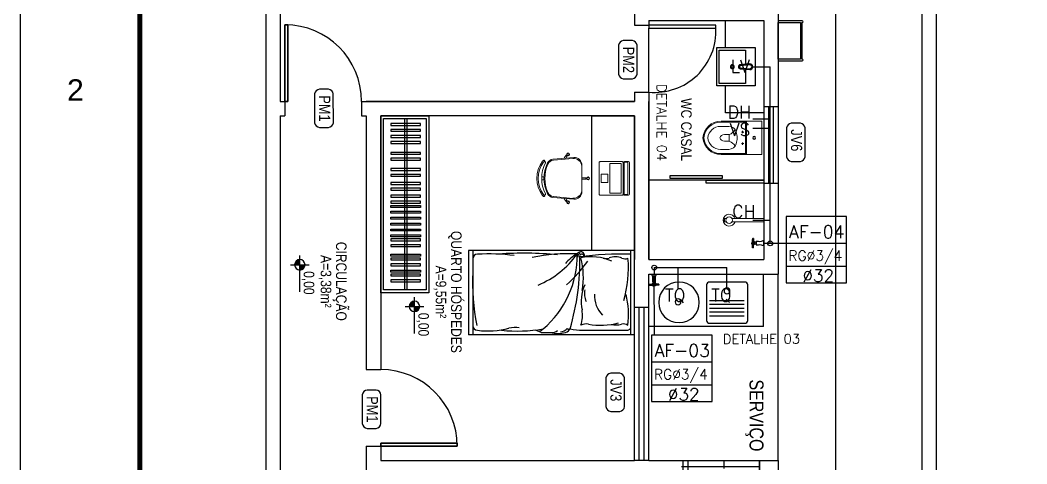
# Model space of a CAD drawing. Header units: millimetres. Extents: x -336 to -33, y -135 to 770.
# Drawn here: x -336.07 to -315.04, y 733.05 to 742.32 of the extents above; entities that cross this region are included whole.
import ezdxf
from ezdxf.enums import TextEntityAlignment as Align

# ---------------------------------------------------------------- set-up
doc = ezdxf.new("R2010")
doc.units = ezdxf.units.MM
doc.header["$LTSCALE"] = 50
doc.header["$MEASUREMENT"] = 0
doc.linetypes.add('HIDDEN2', pattern=[0.1875, 0.125, -0.0625])
doc.layers.get('0').update_dxf_attribs({"linetype": 'CONTINUOUS'})
for name, color, linetype in [('-HIDRO', 8, 'CONTINUOUS'), ('A-PEN-B', 5, 'CONTINUOUS'), ('AF', 5, 'CONTINUOUS'), ('COTAS01', 7, 'CONTINUOUS'), ('Diametro', 2, 'CONTINUOUS'), ('DIVERSOS', 1, 'CONTINUOUS'), ('E-txt-g', 3, 'CONTINUOUS'), ('ESPECIFICAÇÃO02', 7, 'CONTINUOUS'), ('HIDRO 01', 4, 'CONTINUOUS'), ('MOB', 251, 'CONTINUOUS'), ("PRANCHA - PROJETU'S", 7, 'CONTINUOUS'), ('Prumadas_L', 1, 'CONTINUOUS'), ('Prumadas_Q', 3, 'CONTINUOUS'), ('Prumadas_T', 2, 'CONTINUOUS')]:
    doc.layers.add(name, color=color, linetype=linetype)
doc.layers.add('E-Lay-9', color=9, linetype='CONTINUOUS', lineweight=9)
doc.layers.add('E-Txt-W', color=7, linetype='CONTINUOUS', lineweight=20)
doc.styles.add('ARIAL', font='arial.ttf', dxfattribs={"height": 2})
doc.styles.add('F2', font='swissc.ttf')
doc.styles.add('REG60', font='romans.shx', dxfattribs={"width": 0.8, "height": 0.15})
doc.styles.add('REG80', font='romans.shx', dxfattribs={"width": 0.8, "height": 0.2})
doc.styles.add('ROMANS', font='romans', dxfattribs={"height": 0.1})

# ---------------------------------------------------------------- blocks, each defined once
blk = doc.blocks.new('ADFSGASDFG')
at = {"layer": "PRANCHA - PROJETU'S", "color": 1}
blk.add_line((276.578, 107.346), (276.578, 47.946), dxfattribs=at)
at = {"layer": "PRANCHA - PROJETU'S", "color": 4, "const_width": 0.1}
blk.add_lwpolyline([(279.078, 106.346), (359.678, 106.346), (359.678, 48.946), (279.078, 48.946)], close=True, dxfattribs=at)
at = {"layer": "PRANCHA - PROJETU'S", "color": 50, "linetype": 'Continuous', "style": 'ARIAL'}
blk.add_text('2', height=0.45, dxfattribs=at).set_placement((277.732, 92.496), align=Align.MIDDLE)
blk = doc.blocks.new('TXT-AMB75')
at = {"layer": 'E-txt-g', "style": 'REG80', "width": 0.8, "flags": 8}
blk.add_attdef('TXT', text='', height=0.2, dxfattribs=at).set_placement((0.005, 0.296), align=Align.CENTER)
at = {"layer": 'E-Txt-W', "style": 'REG60', "width": 0.8, "flags": 8}
blk.add_attdef('TXT', text='', height=0.15, dxfattribs=at).set_placement((0.005, 0.027), align=Align.CENTER)
blk = doc.blocks.new('vaso-s')
at = {"color": 8}
for start, end in [(0, 180), (180, 0)]:
    blk.add_arc((0.08, 0), 0.0143, start, end, dxfattribs=at)
at = {"layer": 'E-Lay-9', "color": 8}
for p, q in [((0, 0.17), (0, 0)), ((0.426, 0.175), (0.005, 0.175)), ((0.16, 0.17), (0.16, 0.17)), ((0.16, 0.17), (0.16, 0)), ((0.426, 0.165), (0.165, 0.165)), ((0.17, 0), (0.17, 0.16)), ((0.431, 0.12), (0.346, 0.12)), ((0.213, 0.06), (0.189, 0.06)), ((0.201, 0.048), (0.201, 0.072)), ((0.341, 0.035), (0.341, 0)), ((0.391, 0.035), (0.341, 0.035)), ((0, -0.17), (0, 0)), ((0.16, -0.17), (0.16, 0)), ((0.17, 0), (0.17, -0.16)), ((0.213, -0.06), (0.189, -0.06)), ((0.201, -0.048), (0.201, -0.072)), ((0.341, -0.035), (0.341, 0)), ((0.391, -0.035), (0.341, -0.035)), ((0.426, -0.175), (0.005, -0.175)), ((0.16, -0.17), (0.16, -0.17)), ((0.426, -0.165), (0.165, -0.165)), ((0.431, -0.12), (0.346, -0.12))]:
    blk.add_line(p, q, dxfattribs=at)
for centre in [(0.201, 0.06), (0.201, -0.06)]:
    blk.add_circle(centre, 0.005, dxfattribs=at)
for centre, radius, start, end in [((0.005, 0.17), 0.005, 90, 180), ((0.155, 0.17), 0.005, 0, 90), ((0.165, 0.17), 0.00495, 180, 270), ((0.165, 0.16), 0.00495, 0, 90), ((0.346, 0.038), 0.0825, 90, 163.0355), ((0.426, -0.015), 0.19, 4.5281, 90), ((0.426, -0.015), 0.18, 4.7802, 90), ((0.431, -0.015), 0.135, 6.3794, 90), ((0.518, -0.015), 0.262, 163.0355, 176.7233), ((0.375, 0.136), 0.107, 206.9395, 250.9647), ((0.391, -0.015), 0.05, 17.4576, 90), ((0.518, 0.015), 0.262, 183.2767, 196.9645), ((0.346, -0.038), 0.0825, 196.9645, 270), ((0.375, -0.136), 0.107, 109.0353, 153.0605), ((0.391, 0.015), 0.05, 270, 342.5424), ((0.426, 0.015), 0.19, 270, 355.4719), ((0.426, 0.015), 0.18, 270, 355.2198), ((0.431, 0.015), 0.135, 270, 353.6206), ((0.005, -0.17), 0.005, 180, 270), ((0.155, -0.17), 0.005, 270, 0), ((0.165, -0.17), 0.00495, 90, 180), ((0.165, -0.16), 0.00495, 270, 0)]:
    blk.add_arc(centre, radius, start, end, dxfattribs=at)
blk = doc.blocks.new('Chuveiro')
at = {"layer": 'E-Lay-9', "color": 8}
for p, q in [((-0.031, 0.016), (-0.36, 0.016)), ((0.051, 0.016), (0.031, 0.016)), ((0.051, 0.016), (0.051, -0.016)), ((-0.031, -0.016), (-0.36, -0.016)), ((0.051, -0.016), (0.031, -0.016))]:
    blk.add_line(p, q, dxfattribs=at)
blk.add_circle((0, 0), 0.0348, dxfattribs=at)
for centre, radius, start, end in [((0, 0), 0.0624, 194.4775, 165.5225), ((0.009, 0), 0.0444, 339.4266, 20.5734)]:
    blk.add_arc(centre, radius, start, end, dxfattribs=at)
blk = doc.blocks.new('CUBA QUADRADA-flat-4-flat-1')
at = {"layer": 'MOB'}
blk.add_lwpolyline([(0, -0.2), (0.4, -0.2), (0.4, 0.2), (0, 0.2)], close=True, dxfattribs=at)
blk.add_lwpolyline([(0.1, -0.025), (0.1, -0.175), (0.375, -0.175), (0.375, 0.175), (0.1, 0.175), (0.1, 0.025)], dxfattribs=at)
for points in [[(0.155, -0.02), (0.055, -0.03, -1), (0.055, 0.03), (0.155, 0.02, -1)], [(0.155, -0.01), (0.055, -0.02, -1), (0.055, 0.02), (0.155, 0.01, -1)]]:
    blk.add_lwpolyline(points, format="xyb", close=True, dxfattribs=at)
for radius in [0.02, 0.0125]:
    blk.add_circle((0.238, 0), radius, dxfattribs=at)
blk = doc.blocks.new('Cadeira')
at = {"layer": 'E-Lay-9', "color": 8}
for p, q in [((-0.139, 0), (0.139, 0)), ((-0.009, 0.054), (-0.009, 0.077)), ((-0.008, 0), (-0.008, 0.043)), ((-0.008, 0.043), (-0.006, 0.043)), ((0.006, 0.043), (0.007, 0.043)), ((0.007, 0), (0.007, 0.043)), ((0.01, 0.054), (0.01, 0.077)), ((-0.219, -0.084), (-0.2, -0.302)), ((-0.209, -0.094), (-0.19, -0.298)), ((0.209, -0.094), (0.19, -0.298)), ((0.219, -0.084), (0.2, -0.302)), ((-0.25, -0.159), (-0.265, -0.141)), ((-0.236, -0.147), (-0.251, -0.129)), ((-0.24, -0.165), (-0.241, -0.166)), ((-0.213, -0.185), (-0.241, -0.166)), ((-0.23, -0.156), (-0.231, -0.158)), ((-0.214, -0.162), (-0.23, -0.156)), ((0.213, -0.185), (0.241, -0.166)), ((0.214, -0.162), (0.23, -0.156)), ((0.23, -0.156), (0.231, -0.158)), ((0.236, -0.147), (0.251, -0.129)), ((0.24, -0.165), (0.241, -0.166)), ((0.25, -0.159), (0.265, -0.141)), ((-0.017, -0.396), (-0.017, -0.42)), ((0.017, -0.396), (0.017, -0.42))]:
    blk.add_line(p, q, dxfattribs=at)
blk.add_lwpolyline([(0.163, -0.381, -0.237888), (-0.163, -0.381, 0.605717), (-0.174, -0.395, 0.122717), (-0.17, -0.4, 0.323529), (0.17, -0.4, 0.122717), (0.174, -0.395, 0.605717)], format="xyb", close=True, dxfattribs=at)
for centre in [(0, 0.047), (-0.238, -0.158), (0.238, -0.158)]:
    blk.add_circle(centre, 0.005, dxfattribs=at)
for centre, radius, start, end in [((-0.139, -0.08), 0.08, 90, 182.5692), ((0, 0.065), 0.015, 281.6334, 257.4537), ((0, 0.048), 0.0075, 221.8103, 318.1897), ((0.139, -0.08), 0.08, 357.4308, 90), ((-0.12, -0.089), 0.0887, 95.5925, 183.2522), ((0.12, -0.089), 0.0887, 356.7478, 84.4075), ((-0.25, -0.144), 0.015, 322.5463, 298.3666), ((-0.239, -0.157), 0.0075, 261.8103, 358.1897), ((0.239, -0.157), 0.0075, 181.8103, 278.1897), ((0.25, -0.144), 0.015, 241.6334, 217.4537), ((-0.13, -0.296), 0.07, 185.1212, 243.6047), ((-0.12, -0.292), 0.07, 185.2999, 245.7361), ((0.12, -0.292), 0.07, 294.2639, 354.7001), ((0.13, -0.296), 0.07, 296.3953, 354.8788), ((-0.182, -0.396), 0.00782, 29.8109, 225.3255), ((-0.163, -0.39), 0.0275, 205.1455, 233.4571), ((0, -0.165), 0.305, 234.1238, 305.8762), ((-0.163, -0.39), 0.0125, 205.1455, 233.1301), ((0, -0.034), 0.362, 243.6047, 296.3953), ((0, -0.025), 0.362, 245.7361, 294.2639), ((0.182, -0.396), 0.00782, 314.6745, 150.1891), ((0.163, -0.39), 0.0275, 306.5429, 334.8545)]:
    blk.add_arc(centre, radius, start, end, dxfattribs=at)
blk = doc.blocks.new('Notebook')
at = {"layer": 'E-Lay-9', "color": 8}
for p, q in [((-0.175, 0.305), (-0.175, 0.3)), ((-0.175, 0.3), (-0.175, 0.265)), ((0.165, 0.315), (-0.165, 0.315)), ((-0.165, 0.255), (0.165, 0.255)), ((0.175, 0.3), (0.175, 0.305)), ((0.175, 0.265), (0.175, 0.3))]:
    blk.add_line(p, q, dxfattribs=at)
for points in [[(-0.165, 0), (0.165, 0, 0.414214), (0.175, 0.01), (0.175, 0.24, 0.414214), (0.165, 0.25), (-0.165, 0.25, 0.414214), (-0.175, 0.24), (-0.175, 0.01, 0.414214)], [(-0.165, 0.26), (0.165, 0.26, 0.414214), (0.17, 0.265), (0.17, 0.295, 0.414214), (0.165, 0.3), (-0.165, 0.3, 0.414214), (-0.17, 0.295), (-0.17, 0.265, 0.414214)]]:
    blk.add_lwpolyline(points, format="xyb", close=True, dxfattribs=at)
for points in [[(-0.155, 0.11), (0.155, 0.11), (0.155, 0.23), (-0.155, 0.23)], [(-0.105, 0.25), (-0.145, 0.25), (-0.145, 0.255), (-0.105, 0.255)], [(0.105, 0.25), (0.145, 0.25), (0.145, 0.255), (0.105, 0.255)], [(-0.045, 0.02), (0.045, 0.02), (0.045, 0.09), (-0.045, 0.09)]]:
    blk.add_lwpolyline(points, close=True, dxfattribs=at)
for centre, start, end in [((-0.165, 0.305), 90, 180), ((-0.165, 0.265), 180, 270), ((0.165, 0.305), 0, 90), ((0.165, 0.265), 270, 360)]:
    blk.add_arc(centre, 0.01, start, end, dxfattribs=at)
blk = doc.blocks.new('NIVEL')
at = {"layer": 'DIVERSOS'}
h = blk.add_hatch(color=7, dxfattribs=at)
h.paths.add_polyline_path([(0, 0.137, 0.414214), (-0.137, 0), (0, 0)])
h.paths.add_polyline_path([(0, 0), (0, -0.137, 0.414214), (0.137, 0)])
at = {"layer": 'DIVERSOS', "color": 7}
for p, q in [((0.709, 0), (-0.242, 0)), ((0, 0.242), (0, -0.242))]:
    blk.add_line(p, q, dxfattribs=at)
blk.add_circle((0, 0), 0.137, dxfattribs=at)
blk = doc.blocks.new('A$C656368A0')
at = {"layer": 'COTAS01', "color": 8}
for p, q in [((0, 1.196), (0, 0)), ((0, 1.196), (0.55, 1.196)), ((0.11, 0.997), (0.11, 0.635)), ((0.15, 0.997), (0.15, 0.635)), ((0.19, 0.997), (0.19, 0.635)), ((0.23, 0.997), (0.23, 0.635)), ((0.27, 0.997), (0.27, 0.635)), ((0, 0), (0.55, 0))]:
    blk.add_line(p, q, dxfattribs=at)
for centre in [(0.374, 0.816), (0.259, 0.305)]:
    blk.add_circle(centre, 0.0307, dxfattribs=at)
at = {"layer": 'ESPECIFICAÇÃO02', "color": 8}
blk.add_lwpolyline([(0.466, 0.633, -0.414214), (0.436, 0.603), (0.065, 0.603, -0.414214), (0.035, 0.633), (0.035, 1.003, -0.414214), (0.065, 1.033), (0.436, 1.033, -0.414214), (0.466, 1.003)], format="xyb", close=True, dxfattribs=at)
blk.add_circle((0.254, 0.315), 0.212, dxfattribs=at)

msp = doc.modelspace()

# ---------------------------------------------------------------- hatches: boundary and pattern name
at = {"layer": '-HIDRO'}
h = msp.add_hatch(dxfattribs=at)
h.set_pattern_fill('ANSI37,_O', color=256, scale=6, angle=-45)
h.set_pattern_definition([(360, (-1738.11536, 612.9919), (2e-16, 0.75), []), (90, (-1738.11536, 612.9919), (-0.75, 2e-16), [])])
h.paths.add_polyline_path([(-320.621, 732.816), (-320.621, 731.216), (-320.681, 731.216), (-320.681, 732.816)], flags=16)
edge = h.paths.add_edge_path(flags=16)
edge.add_arc((-321.351, 732.263), 0.118, -81.6674, -8.3326)
edge.add_line((-321.234, 732.246), (-321.234, 732.847))
edge.add_arc((-321.351, 732.83), 0.118, 8.0319, 81.6009)
edge.add_line((-321.334, 732.947), (-321.523, 732.947))
edge.add_arc((-321.506, 732.829), 0.119, 98.2585, 171.3882)
edge.add_line((-321.624, 732.847), (-321.623, 732.246))
edge.add_arc((-321.506, 732.263), 0.118, 188.3326, 261.6674)
edge.add_line((-321.523, 732.146), (-321.334, 732.146))
edge = h.paths.add_edge_path(flags=16)
edge.add_line((-323.444, 729.116), (-323.444, 729.875))
edge = h.paths.add_edge_path(flags=16)
edge.add_arc((-323.444, 729.682), 0.11, -90, 270)
edge = h.paths.add_edge_path(flags=16)
edge.add_line((-323.637, 729.682), (-323.251, 729.682))
h.paths.add_polyline_path([(-322.776, 729.998), (-322.776, 728.75), (-322.435, 728.75), (-322.435, 729.998)], flags=24)
h.paths.add_polyline_path([(-323.144, 729.99), (-323.144, 728.758), (-322.748, 728.758), (-322.748, 729.99)], flags=24)
edge = h.paths.add_edge_path()
edge.add_line((-320.621, 733.116), (-322.277, 733.116))
edge.add_line((-322.277, 733.116), (-322.221, 732.816))
edge.add_line((-322.221, 732.816), (-323.486, 732.816))
edge.add_line((-323.486, 732.816), (-323.469, 731.42))
edge.add_line((-323.469, 731.42), (-323.699, 731.361))
edge.add_line((-323.699, 731.361), (-324.141, 731.363))
edge.add_line((-324.141, 731.363), (-324.555, 731.362))
edge.add_line((-324.555, 731.362), (-324.755, 731.367))
edge.add_line((-324.755, 731.367), (-324.891, 731.435))
edge.add_line((-324.891, 731.435), (-324.891, 732.816))
edge.add_line((-324.891, 732.816), (-325.528, 732.816))
edge.add_line((-325.528, 732.816), (-325.535, 729.116))
edge.add_line((-325.535, 729.116), (-325.286, 729.116))
edge.add_line((-325.286, 729.116), (-325.228, 727.616))
edge.add_line((-325.228, 727.616), (-320.535, 727.789))
edge.add_line((-320.535, 727.789), (-320.535, 732.816))
edge.add_line((-320.535, 732.816), (-320.608, 732.816))
edge.add_line((-320.608, 732.816), (-320.608, 733.116))
edge.add_line((-320.608, 733.116), (-322.277, 733.116))
h.paths.add_polyline_path([(-323.472, 729.615), (-323.472, 728.994), (-323.076, 728.994), (-323.076, 729.615)], flags=24)

# ---------------------------------------------------------------- linework, layer by layer
at = {"layer": '-HIDRO', "linetype": 'Continuous'}
for p, q in [((-330.935, 753.423), (-330.935, 703.423)), ((-316.935, 753.423), (-316.935, 703.423)), ((-317.235, 753.123), (-317.235, 703.723)), ((-330.635, 746.821), (-330.635, 740.621)), ((-330.635, 746.821), (-330.635, 740.621)), ((-323.235, 746.821), (-323.235, 742.213)), ((-319.035, 743.813), (-319.035, 717.603)), ((-320.235, 742.613), (-320.235, 737.013)), ((-323.235, 742.213), (-322.935, 742.213)), ((-322.935, 742.313), (-322.935, 742.213)), ((-322.935, 742.313), (-320.535, 742.313)), ((-320.535, 742.313), (-320.535, 737.313)), ((-323.235, 740.813), (-323.235, 740.621)), ((-323.235, 740.813), (-322.935, 740.813)), ((-322.935, 740.813), (-322.935, 737.313)), ((-330.635, 740.621), (-330.535, 740.621)), ((-330.535, 740.621), (-330.535, 740.321)), ((-328.935, 740.621), (-323.235, 740.621)), ((-328.935, 740.621), (-328.935, 740.321)), ((-323.235, 740.621), (-328.835, 740.621)), ((-322.935, 737.313), (-322.935, 740.621)), ((-330.635, 740.321), (-330.535, 740.321)), ((-330.635, 740.321), (-330.635, 724.403)), ((-328.935, 740.321), (-328.835, 740.321)), ((-328.835, 740.321), (-328.835, 737.112)), ((-328.835, 740.321), (-328.835, 735.016)), ((-328.535, 740.321), (-328.535, 737.112)), ((-328.535, 740.321), (-328.535, 735.016)), ((-323.235, 740.321), (-328.535, 740.321)), ((-323.235, 740.321), (-323.235, 737.313)), ((-323.235, 736.316), (-323.235, 740.321)), ((-322.935, 737.313), (-320.535, 737.313)), ((-322.935, 736.316), (-322.935, 737.013)), ((-322.935, 737.013), (-320.235, 737.013)), ((-320.235, 733.116), (-320.235, 737.013)), ((-323.235, 733.116), (-323.235, 736.316)), ((-322.935, 736.316), (-323.235, 736.316)), ((-323.135, 733.116), (-323.135, 736.316)), ((-323.035, 733.116), (-323.035, 736.316)), ((-322.935, 733.116), (-322.935, 736.316)), ((-328.835, 735.912), (-328.835, 735.412)), ((-328.835, 735.016), (-328.535, 735.016)), ((-328.835, 733.416), (-328.535, 733.416)), ((-328.835, 733.416), (-328.835, 732.816)), ((-328.535, 733.416), (-328.535, 733.216)), ((-328.535, 733.416), (-328.535, 733.116)), ((-328.535, 733.116), (-323.235, 733.116)), ((-324.135, 733.116), (-323.935, 733.116)), ((-322.935, 733.116), (-323.235, 733.116)), ((-322.935, 733.116), (-322.221, 733.116)), ((-322.221, 732.816), (-322.221, 733.116)), ((-322.221, 733.116), (-320.621, 733.116)), ((-320.621, 733.116), (-320.235, 733.116)), ((-320.621, 732.816), (-320.621, 733.116)), ((-320.235, 733.116), (-320.235, 724.599))]:
    msp.add_line(p, q, dxfattribs=at)
at = {"layer": '-HIDRO'}
for p, q in [((-322.935, 740.813), (-322.935, 742.153)), ((-320.535, 738.973), (-322.935, 738.973)), ((-326.698, 737.504), (-326.698, 735.739)), ((-323.235, 737.504), (-326.698, 737.504)), ((-326.613, 737.504), (-326.613, 735.739)), ((-323.32, 737.504), (-323.32, 735.739)), ((-323.235, 735.739), (-323.235, 737.504)), ((-323.235, 735.739), (-326.698, 735.739)), ((-325.186, 735.794), (-325.303, 735.838)), ((-325.152, 735.788), (-324.958, 735.788)), ((-324.316, 735.838), (-323.399, 735.838))]:
    msp.add_line(p, q, dxfattribs=at)
at = {"layer": '-HIDRO', "linetype": 'HIDDEN2'}
for p, q in [((-320.535, 740.512), (-320.235, 740.512)), ((-320.435, 740.512), (-320.435, 738.912)), ((-320.335, 740.512), (-320.335, 738.912)), ((-320.535, 738.912), (-320.235, 738.912))]:
    msp.add_line(p, q, dxfattribs=at)
at = {"layer": '-HIDRO', "ltscale": 0.5}
for p, q in [((-328.041, 740.261), (-328.041, 736.68)), ((-327.991, 740.261), (-327.991, 736.68))]:
    msp.add_line(p, q, dxfattribs=at)
at = {"layer": '-HIDRO', "linetype": 'Continuous'}
for points in [[(-330.475, 740.621), (-330.475, 742.221), (-330.535, 742.221), (-330.535, 740.621)], [(-330.535, 740.621), (-330.535, 742.221), (-330.475, 742.221), (-330.475, 740.621)], [(-322.935, 742.213), (-322.935, 742.153), (-321.535, 742.153), (-321.535, 742.213)], [(-320.235, 741.501), (-320.235, 742.269), (-319.771, 742.269), (-319.771, 741.501)], [(-328.535, 733.476), (-326.935, 733.476), (-326.935, 733.416), (-328.535, 733.416)], [(-328.535, 733.416), (-326.935, 733.416), (-326.935, 733.476), (-328.535, 733.476)]]:
    msp.add_lwpolyline(points, close=True, dxfattribs=at)
at = {"layer": '-HIDRO'}
msp.add_lwpolyline([(-321.335, 741.744), (-321.335, 742.313), (-320.535, 742.313), (-320.535, 740.379), (-321.335, 740.379), (-321.335, 740.944)], dxfattribs=at)
at = {"layer": '-HIDRO', "linetype": 'Continuous'}
for points in [[(-320.235, 742.301), (-320.235, 741.469), (-319.731, 741.469, 1), (-319.731, 741.501), (-319.731, 742.269, 1), (-319.731, 742.301)], [(-323.279, 741.091, 0.331371), (-323.179, 741.191), (-323.179, 741.792, 0.332506), (-323.279, 741.892), (-323.468, 741.892, 0.330378), (-323.569, 741.792), (-323.568, 741.191, 0.331371), (-323.468, 741.091)], [(-329.624, 740.075, 0.331371), (-329.524, 740.175), (-329.525, 740.776, 0.332506), (-329.624, 740.876), (-329.814, 740.876, 0.330378), (-329.914, 740.776), (-329.914, 740.175, 0.331371), (-329.814, 740.075)], [(-319.77, 739.365, 0.331371), (-319.67, 739.465), (-319.671, 740.066, 0.332506), (-319.77, 740.166), (-319.96, 740.166, 0.330378), (-320.06, 740.066), (-320.06, 739.465, 0.331371), (-319.96, 739.365)], [(-323.542, 734.142, 0.331371), (-323.442, 734.242), (-323.443, 734.842, 0.332506), (-323.542, 734.942), (-323.732, 734.942, 0.330378), (-323.832, 734.842), (-323.832, 734.242, 0.331371), (-323.732, 734.142)], [(-328.629, 733.788, 0.331371), (-328.529, 733.888), (-328.53, 734.489, 0.332506), (-328.629, 734.589), (-328.819, 734.589, 0.330378), (-328.919, 734.489), (-328.919, 733.888, 0.331371), (-328.819, 733.788)]]:
    msp.add_lwpolyline(points, format="xyb", close=True, dxfattribs=at)
at = {"layer": '-HIDRO'}
for points in [[(-327.527, 740.321), (-327.527, 736.62), (-328.535, 736.62), (-328.535, 740.321)], [(-324.125, 740.321), (-323.235, 740.321), (-323.235, 737.504), (-324.125, 737.504)], [(-327.587, 740.261), (-327.587, 736.68), (-328.475, 736.68), (-328.475, 740.261)], [(-321.402, 739.072), (-321.402, 739.007), (-322.493, 739.007), (-322.493, 739.072)], [(-320.535, 738.973), (-320.535, 738.912), (-321.735, 738.912), (-321.735, 738.973)]]:
    msp.add_lwpolyline(points, close=True, dxfattribs=at)
at = {"layer": '-HIDRO', "ltscale": 0.5}
for points in [[(-327.702, 740.118), (-327.702, 740.158), (-328.326, 740.158), (-328.326, 740.118)], [(-327.702, 739.995), (-327.702, 740.035), (-328.326, 740.035), (-328.326, 739.995)], [(-327.702, 739.865), (-327.702, 739.905), (-328.326, 739.905), (-328.326, 739.865)], [(-327.702, 739.742), (-327.702, 739.782), (-328.326, 739.782), (-328.326, 739.742)], [(-327.702, 739.514), (-327.702, 739.554), (-328.326, 739.554), (-328.326, 739.514)], [(-327.702, 739.391), (-327.702, 739.431), (-328.326, 739.431), (-328.326, 739.391)], [(-327.702, 739.178), (-327.702, 739.218), (-328.326, 739.218), (-328.326, 739.178)], [(-327.702, 739.055), (-327.702, 739.095), (-328.326, 739.095), (-328.326, 739.055)], [(-327.702, 738.887), (-327.702, 738.927), (-328.326, 738.927), (-328.326, 738.887)], [(-327.702, 738.764), (-327.702, 738.804), (-328.326, 738.804), (-328.326, 738.764)], [(-327.702, 738.618), (-327.702, 738.658), (-328.326, 738.658), (-328.326, 738.618)], [(-327.702, 738.495), (-327.702, 738.535), (-328.326, 738.535), (-328.326, 738.495)], [(-327.702, 738.446), (-327.702, 738.406), (-328.326, 738.406), (-328.326, 738.446)], [(-327.702, 738.323), (-327.702, 738.283), (-328.326, 738.283), (-328.326, 738.323)], [(-327.702, 738.2), (-327.702, 738.16), (-328.326, 738.16), (-328.326, 738.2)], [(-327.702, 738.076), (-327.702, 738.036), (-328.326, 738.036), (-328.326, 738.076)], [(-327.702, 737.953), (-327.702, 737.913), (-328.326, 737.913), (-328.326, 737.953)], [(-327.702, 737.83), (-327.702, 737.79), (-328.326, 737.79), (-328.326, 737.83)], [(-327.702, 737.708), (-327.702, 737.748), (-328.326, 737.748), (-328.326, 737.708)], [(-327.702, 737.585), (-327.702, 737.625), (-328.326, 737.625), (-328.326, 737.585)], [(-327.702, 737.428), (-327.702, 737.388), (-328.326, 737.388), (-328.326, 737.428)], [(-327.702, 737.306), (-327.702, 737.346), (-328.326, 737.346), (-328.326, 737.306)], [(-327.702, 737.183), (-327.702, 737.223), (-328.326, 737.223), (-328.326, 737.183)], [(-327.702, 737.094), (-327.702, 737.054), (-328.326, 737.054), (-328.326, 737.094)], [(-327.702, 736.972), (-327.702, 737.012), (-328.326, 737.012), (-328.326, 736.972)], [(-327.702, 736.848), (-327.702, 736.888), (-328.326, 736.888), (-328.326, 736.848)]]:
    msp.add_lwpolyline(points, close=True, dxfattribs=at)
at = {"layer": '-HIDRO', "linetype": 'HIDDEN2'}
for centre, radius, start, end in [((-330.535, 740.621), 1.6, 0, 90), ((-322.815, 742.09), 1.282, 264.6305, 2.8606), ((-328.535, 733.416), 1.6, 0, 90)]:
    msp.add_arc(centre, radius, start, end, dxfattribs=at)
at = {"layer": '-HIDRO'}
for centre, radius, start, end in [((-326.515, 737.327), 0.0988, 90, 180), ((-326.278, 733.084), 4.348, 82.9481, 93.1174), ((-325.54, 729.527), 7.92, 84.9255, 93.8008), ((-324.629, 734.02), 3.417, 86.7045, 102.5307), ((-325.976, 738.535), 1.898, 292.5014, 324.4283), ((-326.441, 737.399), 2.009, 310.2136, 0.9039), ((-324.043, 736.708), 0.822, 118.3239, 140.5105), ((-329.448, 737.301), 5.075, 343.6145, 1.0765), ((-324.359, 737.395), 0.0818, 351.6091, 153.9382), ((-324.339, 737.371), 0.0818, 112.6052, 184.4989), ((-323.509, 730.795), 6.633, 88.3703, 97.5322), ((-324.334, 737.388), 0.0413, 351.2915, 168.1256), ((-324.131, 736.366), 1.008, 65.118, 102.9862), ((-325.831, 736.941), 1.529, 349.7638, 15.4497), ((-323.831, 737.504), 0.17, 249.0161, 292.8808), ((-323.635, 737.04), 0.334, 65.7877, 112.8808), ((-326.541, 738.922), 2.848, 311.512, 324.8728), ((-323.431, 737.493), 0.163, 245.7877, 291.7124), ((-325.686, 737.131), 2.325, 343.2017, 5.199), ((-321.393, 736.881), 5.223, 178.1405, 190.4224), ((-323.455, 736.434), 0.892, 156.6878, 191.1217), ((-323.948, 736.594), 0.333, 164.1407, 207.6985), ((-323.491, 736.568), 0.582, 177.8295, 225.0098), ((-325.125, 736.171), 1.766, 352.5099, 13.5732), ((-325.01, 736.15), 0.689, 342.3598, 9.3926), ((-326.515, 735.937), 0.0988, 180, 270), ((-326.302, 737.533), 1.709, 262.8693, 285.1081), ((-325.727, 735.237), 0.659, 82.4747, 101.3425), ((-324.708, 735.923), 0.138, 282.8827, 348.3869), ((-324.239, 735.715), 0.254, 80.3711, 116.9649), ((-323.942, 737.46), 1.517, 260.3711, 284.26), ((-323.622, 736.386), 0.437, 257.312, 285.1988), ((-323.466, 735.812), 0.158, 54.3788, 105.1988), ((-323.399, 735.937), 0.0988, 270, 323.1301), ((-325.681, 739.072), 3.251, 264.178, 279.5071), ((-325.229, 735.916), 0.0988, 249.7541, 329.4872), ((-325.152, 735.887), 0.0988, 249.7541, 270), ((-325.152, 735.887), 0.0988, 249.7541, 270), ((-324.833, 736.473), 0.702, 256.9286, 282.8827), ((-324.97, 736.001), 0.213, 266.6017, 307.7302), ((-324.796, 736.001), 0.2, 274.6849, 320.5984), ((-324.615, 735.894), 0.0329, 218.531, 300.6976), ((-324.299, 737.093), 1.256, 257.089, 269.2313)]:
    msp.add_arc(centre, radius, start, end, dxfattribs=at)
at = {"layer": 'A-PEN-B'}
for p, q in [((-320.401, 737.653), (-320.544, 737.653)), ((-322.822, 737.148), (-322.822, 737.005))]:
    msp.add_line(p, q, dxfattribs=at)
for centre in [(-320.401, 737.653), (-322.822, 737.148)]:
    msp.add_circle(centre, 0.05, dxfattribs=at)
at = {"layer": 'AF'}
for p, q in [((-320.764, 741.344), (-320.401, 741.344)), ((-320.401, 737.653), (-320.401, 741.344)), ((-320.764, 740.258), (-320.401, 740.258)), ((-320.764, 740.058), (-320.401, 740.058)), ((-320.764, 738.139), (-320.401, 738.139)), ((-322.822, 737.148), (-321.304, 737.148)), ((-322.325, 736.719), (-322.325, 737.148)), ((-321.304, 736.721), (-321.304, 737.148))]:
    msp.add_line(p, q, dxfattribs=at)
at = {"layer": 'HIDRO 01', "color": 4}
for p, q in [((-320.776, 737.688), (-320.776, 737.688)), ((-320.776, 737.688), (-320.776, 737.679)), ((-320.776, 737.679), (-320.776, 737.658)), ((-320.776, 737.658), (-320.776, 737.637)), ((-320.776, 737.637), (-320.776, 737.628)), ((-320.77, 737.756), (-320.77, 737.699)), ((-320.77, 737.714), (-320.77, 737.724)), ((-320.77, 737.704), (-320.77, 737.714)), ((-320.77, 737.668), (-320.77, 737.7)), ((-320.77, 737.658), (-320.77, 737.668)), ((-320.77, 737.648), (-320.77, 737.658)), ((-320.77, 737.648), (-320.77, 737.617)), ((-320.77, 737.56), (-320.77, 737.618)), ((-320.767, 737.758), (-320.76, 737.758)), ((-320.76, 737.558), (-320.767, 737.558)), ((-320.752, 737.758), (-320.76, 737.758)), ((-320.752, 737.558), (-320.76, 737.558)), ((-320.75, 737.756), (-320.75, 737.702)), ((-320.75, 737.724), (-320.75, 737.714)), ((-320.75, 737.714), (-320.75, 737.704)), ((-320.75, 737.668), (-320.75, 737.702)), ((-320.75, 737.668), (-320.75, 737.658)), ((-320.75, 737.658), (-320.75, 737.648)), ((-320.75, 737.648), (-320.75, 737.613)), ((-320.75, 737.56), (-320.75, 737.615)), ((-320.729, 737.687), (-320.729, 737.679)), ((-320.696, 737.679), (-320.729, 737.679)), ((-320.729, 737.679), (-320.729, 737.658)), ((-320.729, 737.658), (-320.729, 737.638)), ((-320.729, 737.638), (-320.729, 737.629)), ((-320.696, 737.637), (-320.729, 737.637)), ((-320.696, 737.69), (-320.696, 737.658)), ((-320.644, 737.69), (-320.696, 737.69)), ((-320.696, 737.658), (-320.696, 737.626)), ((-320.696, 737.626), (-320.644, 737.626)), ((-320.535, 737.71), (-320.543, 737.71)), ((-320.543, 737.71), (-320.543, 737.658)), ((-320.543, 737.658), (-320.543, 737.606)), ((-320.543, 737.606), (-320.535, 737.606)), ((-320.535, 737.71), (-320.535, 737.658)), ((-320.535, 737.658), (-320.535, 737.606)), ((-322.879, 737.013), (-322.879, 737.006)), ((-322.879, 737.013), (-322.827, 737.013)), ((-322.879, 737.006), (-322.827, 737.006)), ((-322.827, 737.013), (-322.775, 737.013)), ((-322.827, 737.006), (-322.775, 737.006)), ((-322.775, 737.006), (-322.775, 737.013)), ((-322.927, 736.797), (-322.927, 736.789)), ((-322.927, 736.782), (-322.927, 736.789)), ((-322.925, 736.799), (-322.871, 736.799)), ((-322.925, 736.779), (-322.868, 736.779)), ((-322.893, 736.799), (-322.883, 736.799)), ((-322.883, 736.779), (-322.893, 736.779)), ((-322.883, 736.799), (-322.873, 736.799)), ((-322.873, 736.779), (-322.883, 736.779)), ((-322.837, 736.799), (-322.871, 736.799)), ((-322.837, 736.779), (-322.869, 736.779)), ((-322.859, 736.905), (-322.859, 736.853)), ((-322.859, 736.853), (-322.827, 736.853)), ((-322.857, 736.773), (-322.857, 736.773)), ((-322.857, 736.773), (-322.848, 736.773)), ((-322.856, 736.82), (-322.848, 736.82)), ((-322.848, 736.853), (-322.848, 736.82)), ((-322.848, 736.82), (-322.827, 736.82)), ((-322.848, 736.773), (-322.827, 736.773)), ((-322.837, 736.799), (-322.827, 736.799)), ((-322.827, 736.779), (-322.837, 736.779)), ((-322.827, 736.853), (-322.795, 736.853)), ((-322.827, 736.82), (-322.806, 736.82)), ((-322.827, 736.799), (-322.817, 736.799)), ((-322.817, 736.779), (-322.827, 736.779)), ((-322.827, 736.773), (-322.806, 736.773)), ((-322.817, 736.799), (-322.782, 736.799)), ((-322.817, 736.779), (-322.786, 736.779)), ((-322.806, 736.853), (-322.806, 736.82)), ((-322.806, 736.82), (-322.798, 736.82)), ((-322.806, 736.773), (-322.797, 736.773)), ((-322.795, 736.853), (-322.795, 736.905)), ((-322.729, 736.779), (-322.786, 736.779)), ((-322.729, 736.799), (-322.783, 736.799)), ((-322.727, 736.797), (-322.727, 736.789)), ((-322.727, 736.789), (-322.727, 736.782))]:
    msp.add_line(p, q, dxfattribs=at)
for points in [[(-320.729, 737.687), (-320.732, 737.688), (-320.735, 737.689), (-320.739, 737.689)], [(-320.729, 737.629), (-320.732, 737.628), (-320.735, 737.628), (-320.739, 737.627)], [(-322.856, 736.82), (-322.857, 736.817), (-322.857, 736.814), (-322.858, 736.81)], [(-322.798, 736.82), (-322.797, 736.817), (-322.797, 736.814), (-322.796, 736.81)]]:
    msp.add_lwpolyline(points, dxfattribs=at)
for centre, radius, start, end in [((-320.706, 737.658), 0.0789, 159.8611, 180.006), ((-320.778, 737.685), 0.00198, 79.9237, 159.8729), ((-320.778, 737.685), 0.00198, 359.9966, 79.9279), ((-320.776, 737.688), 0.000248, 123.6441, 153.2826), ((-320.776, 737.628), 0.00025, 180.0849, 236.1155), ((-320.767, 737.756), 0.00247, 90, 180.0017), ((-320.752, 737.56), 0.00247, 270, 0.0011), ((-322.925, 736.782), 0.00247, 180, 270.0017), ((-322.857, 736.773), 0.000248, 213.6441, 243.2826), ((-322.854, 736.771), 0.00198, 89.9966, 169.9279), ((-322.854, 736.771), 0.00198, 169.9237, 249.8729), ((-322.827, 736.843), 0.0789, 249.8611, 270.006), ((-322.797, 736.773), 0.00025, 270.0849, 326.1155), ((-322.729, 736.797), 0.00247, 0, 90.0011)]:
    msp.add_arc(centre, radius, start, end, dxfattribs=at)
at = {"layer": 'HIDRO 01', "color": 4, "extrusion": (0, 0, -1)}
for centre, radius, start, end in [((320.706, 737.658), 0.0789, 339.8637, 0.0043), ((320.778, 737.632), 0.00198, 259.8876, 339.8781), ((320.778, 737.632), 0.00198, 180, 259.9052), ((320.783, 737.7), 0.0136, 180, 236.3941), ((320.783, 737.616), 0.0136, 123.621, 178.7632), ((320.76, 737.724), 0.0099, 0.0181, 89.9817), ((320.76, 737.704), 0.0099, 270.026, 359.974), ((320.76, 737.668), 0.0099, 0.0181, 89.9817), ((320.76, 737.648), 0.0099, 270.026, 359.974), ((320.76, 737.611), 0.0099, 0.0181, 89.9817), ((320.76, 737.591), 0.0099, 270.026, 359.974), ((320.767, 737.56), 0.00247, 270, 360), ((320.76, 737.724), 0.0099, 90.0181, 179.9817), ((320.76, 737.704), 0.0099, 180.0182, 269.9818), ((320.76, 737.668), 0.0099, 90.0181, 179.9817), ((320.76, 737.648), 0.0099, 180.0182, 269.9818), ((320.76, 737.611), 0.0099, 90.0181, 179.9817), ((320.76, 737.591), 0.0099, 180.0182, 269.9818), ((320.752, 737.756), 0.00247, 90, 180), ((320.736, 737.703), 0.0136, 282.3567, 0.0002), ((320.736, 737.613), 0.0136, 0, 77.6401), ((320.617, 737.822), 0.134, 236.358, 281.4504), ((320.617, 737.494), 0.134, 78.5493, 123.6418), ((322.991, 736.932), 0.134, 146.358, 191.4504), ((322.663, 736.932), 0.134, 348.5493, 33.6418), ((322.925, 736.797), 0.00247, 0, 90), ((322.893, 736.789), 0.0099, 0.0181, 89.9817), ((322.893, 736.789), 0.0099, 270.0181, 359.9817), ((322.873, 736.789), 0.0099, 90.0182, 179.9818), ((322.873, 736.789), 0.0099, 180.026, 269.974), ((322.872, 736.813), 0.0136, 192.3567, 270.0002), ((322.869, 736.766), 0.0136, 90, 146.3941), ((322.837, 736.789), 0.0099, 0.0181, 89.9817), ((322.837, 736.789), 0.0099, 270.0181, 359.9817), ((322.827, 736.843), 0.0789, 249.8637, 270.0043), ((322.817, 736.789), 0.0099, 90.0182, 179.9818), ((322.817, 736.789), 0.0099, 180.026, 269.974), ((322.801, 736.771), 0.00198, 90, 169.9052), ((322.801, 736.771), 0.00198, 169.8876, 249.8781), ((322.785, 736.766), 0.0136, 33.621, 88.7632), ((322.782, 736.813), 0.0136, 270, 347.6401), ((322.78, 736.789), 0.0099, 0.0181, 89.9817), ((322.78, 736.789), 0.0099, 270.0181, 359.9817), ((322.76, 736.789), 0.0099, 90.0182, 179.9818), ((322.76, 736.789), 0.0099, 180.026, 269.974), ((322.729, 736.782), 0.00247, 180, 270)]:
    msp.add_arc(centre, radius, start, end, dxfattribs=at)
at = {"layer": 'Prumadas_L'}
for p, q in [((-320.068, 737.653), (-320.401, 737.653)), ((-318.807, 737.653), (-320.068, 737.653)), ((-318.807, 737.169), (-320.068, 737.169)), ((-322.82, 735.732), (-322.822, 737.013)), ((-321.615, 735.174), (-322.877, 735.174)), ((-321.615, 734.69), (-322.877, 734.69))]:
    msp.add_line(p, q, dxfattribs=at)
at = {"layer": 'Prumadas_Q'}
for p, q in [((-318.807, 738.212), (-320.068, 738.212)), ((-320.068, 738.212), (-320.068, 736.827)), ((-318.807, 736.827), (-318.807, 738.212)), ((-320.068, 736.827), (-318.807, 736.827)), ((-321.615, 735.732), (-322.877, 735.732)), ((-322.877, 735.732), (-322.877, 734.347)), ((-321.615, 734.347), (-321.615, 735.732)), ((-322.877, 734.347), (-321.615, 734.347))]:
    msp.add_line(p, q, dxfattribs=at)

# ---------------------------------------------------------------- block references
at = {"layer": '-HIDRO', "xscale": -2, "yscale": 2, "zscale": 2}
msp.add_blockref('CUBA QUADRADA-flat-4-flat-1', (-320.715, 741.344), dxfattribs=at)
at = {"layer": '-HIDRO'}
ref = msp.add_blockref('TXT-AMB75', (-322.694, 740.037), dxfattribs=dict(at, xscale=1.458, yscale=1.458, zscale=1.458, rotation=270))
ref.add_attrib('TXT', 'WC CASAL', dxfattribs={"layer": 'E-txt-g', "color": 2, "height": 0.22, "rotation": 270, "style": 'F2'}).set_placement((-322.261, 740.029), align=Align.CENTER)
at = {"layer": '-HIDRO', "yscale": 2, "zscale": 2}
for name, p, xscale, rotation in [('vaso-s', (-320.575, 739.858), 2, 180), ('Cadeira', (-324.333, 739.012, 6.572), -2, 270), ('Notebook', (-323.972, 739.012, 6.572), 2, 270), ('Chuveiro', (-321.256, 738.138), 2, 180)]:
    msp.add_blockref(name, p, dxfattribs=dict(at, xscale=xscale, rotation=rotation))
at = {"layer": '-HIDRO'}
ref = msp.add_blockref('TXT-AMB75', (-327.499, 736.647), dxfattribs=dict(at, xscale=1.458, yscale=1.458, zscale=1.458, rotation=270))
ref.add_attrib('TXT', 'QUARTO HÓSPEDES', dxfattribs={"layer": 'E-txt-g', "color": 2, "height": 0.22, "rotation": 270, "style": 'F2'}).set_placement((-327.066, 736.639), align=Align.CENTER)
ref.add_attrib('TXT', 'A=9,55m²', dxfattribs={"layer": 'E-Txt-W', "height": 0.22, "rotation": 270, "style": 'F2'}).set_placement((-327.385, 736.639), align=Align.CENTER)
ref = msp.add_blockref('TXT-AMB75', (-329.9, 736.868), dxfattribs=dict(at, xscale=1.458, yscale=1.458, zscale=1.458, rotation=270))
ref.add_attrib('TXT', 'CIRCULAÇÃO', dxfattribs={"layer": 'E-txt-g', "color": 2, "height": 0.22, "rotation": 270, "style": 'F2'}).set_placement((-329.468, 736.86), align=Align.CENTER)
ref.add_attrib('TXT', 'A=3,38m²', dxfattribs={"layer": 'E-Txt-W', "height": 0.22, "rotation": 270, "style": 'F2'}).set_placement((-329.787, 736.86), align=Align.CENTER)
at = {"layer": '-HIDRO', "linetype": 'Continuous', "xscale": -0.7971733240954236, "yscale": 0.7971733240954236, "zscale": 0.7971733240954236, "rotation": 90}
for p in [(-330.224, 737.206), (-327.83, 736.336)]:
    msp.add_blockref('NIVEL', p, dxfattribs=at)
at = {"layer": '-HIDRO', "ltscale": 0.35, "xscale": -2, "yscale": 2, "zscale": 2, "rotation": 270}
msp.add_blockref('A$C656368A0', (-322.935, 735.913), dxfattribs=at)
at = {"layer": '-HIDRO'}
ref = msp.add_blockref('TXT-AMB75', (-321.264, 734.065), dxfattribs=dict(at, xscale=1.458, yscale=1.458, zscale=1.458, rotation=270))
ref.add_attrib('TXT', 'SERVIÇO', dxfattribs={"layer": 'E-txt-g', "color": 2, "height": 0.2916, "rotation": 270, "style": 'F2'}).set_placement((-320.832, 734.057), align=Align.CENTER)
at = {"layer": "PRANCHA - PROJETU'S", "color": 1}
msp.add_blockref('ADFSGASDFG', (-612.643, 648.365), dxfattribs=at)

# ---------------------------------------------------------------- texts
at = {"layer": '-HIDRO', "linetype": 'Continuous', "style": 'F2'}
for s, height, p in [('PM2', 0.2332, (-323.241, 741.763, 3.424)), ('PM1', 0.2332, (-329.587, 740.747, 3.424)), ('JV6', 0.2332, (-319.733, 740.037, 3.424)), ('0,00', 0.2194, (-329.923, 737.072)), ('0,00', 0.2194, (-327.529, 736.203)), ('JV3', 0.2332, (-323.505, 734.813, 3.424)), ('PM1', 0.2332, (-328.592, 734.46, 3.424))]:
    msp.add_text(s, height=height, rotation=270, dxfattribs=at).set_placement(p, align=Align.TOP_LEFT)
at = {"layer": 'Diametro', "style": 'ROMANS'}
for s, rotation, p in [('DETALHE 04', 270.1539, (-322.766, 740.177)), ('DETALHE 03', 0.1539, (-320.582, 735.557))]:
    msp.add_text(s, height=0.2, rotation=rotation, dxfattribs=at).set_placement(p, align=Align.CENTER)
at = {"layer": 'Prumadas_T', "style": 'ROMANS'}
for s, p in [('LV', (-321.223, 741.226)), ('DH', (-321.285, 740.265)), ('VS', (-321.246, 739.901)), ('CH', (-321.193, 738.189)), ('TQ', (-322.598, 736.439)), ('TQ', (-321.634, 736.441))]:
    msp.add_text(s, height=0.2621, rotation=360, dxfattribs=at).set_placement(p)
for s, height, p in [('AF-04', 0.2646, (-319.428, 737.764)), ('RG%%C3/4', 0.2117, (-319.457, 737.291)), ('%%C32', 0.2561, (-319.397, 736.849)), ('AF-03', 0.2646, (-322.237, 735.284)), ('RG%%C3/4', 0.2117, (-322.266, 734.812)), ('%%C32', 0.2561, (-322.206, 734.37))]:
    msp.add_text(s, height=height, rotation=360, dxfattribs=at).set_placement(p, align=Align.CENTER)

doc.saveas('drawing.dxf')
